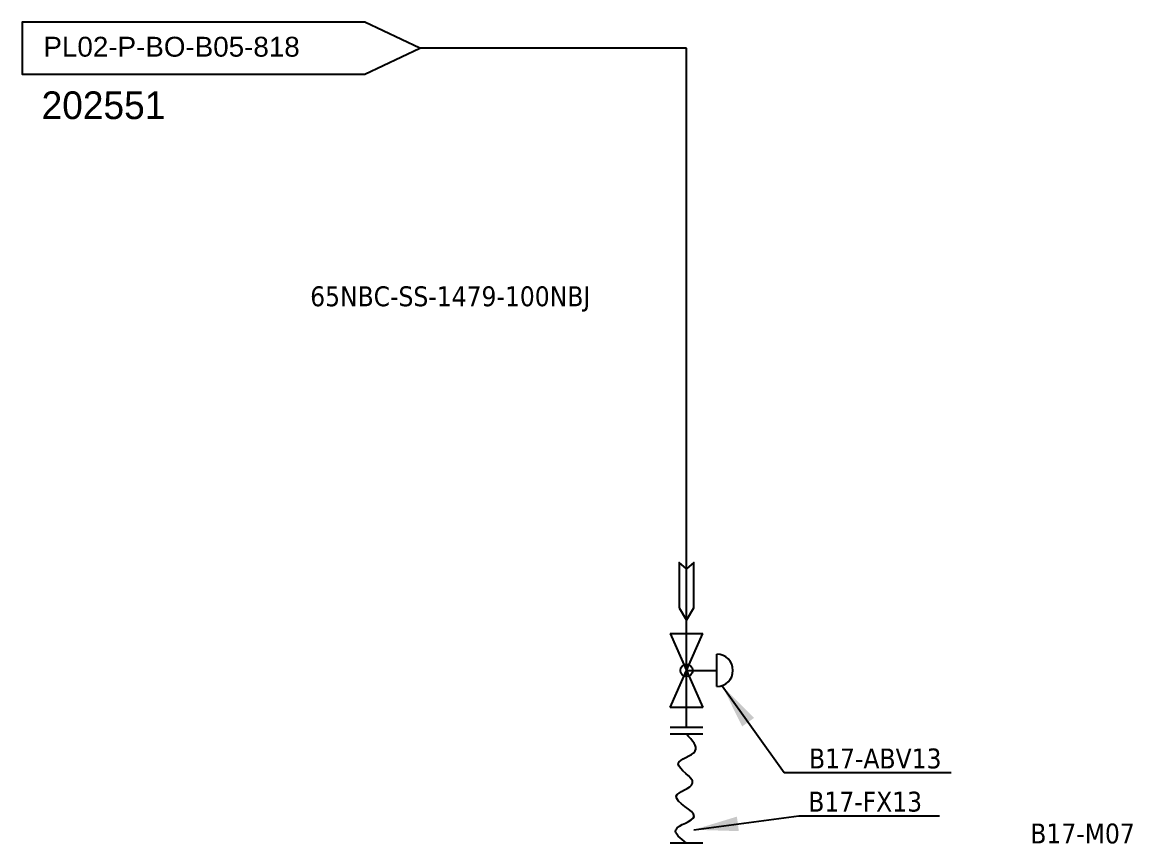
# Model space of a CAD drawing. Header units: millimetres. Extents: x -6314 to 11113, y -129 to 3675.
# Drawn here: x 1449 to 2072, y 1297 to 1759 of the extents above; entities that cross this region are included whole.
import ezdxf

# ---------------------------------------------------------------- set-up
doc = ezdxf.new("R2010")
doc.units = ezdxf.units.MM
doc.layers.add('HW LINE', color=1, linetype='Continuous')
doc.layers.add('Reference', color=6, linetype='Continuous')
doc.dimstyles.new('ISO-25', dxfattribs={"dimtxt": 2.5, "dimasz": 2.5, "dimexe": 1.25, "dimexo": 0.625, "dimtad": 1, "dimtxsty": 'Standard', "dimcen": 2.5, "dimadec": 0, "dimazin": 0, "dimtfac": 1, "dimtmove": 0, "dimatfit": 3, "dimfxl": 1, "dimarcsym": 0})

msp = doc.modelspace()

# ---------------------------------------------------------------- linework, layer by layer
at = {"color": 1}
for p, q in [((1821.64, 1744.35), (1671.86, 1744.35)), ((1821.64, 1463.93), (1821.64, 1744.35))]:
    msp.add_line(p, q, dxfattribs=at)
msp.add_line((1821.64, 1362.66), (1821.64, 1463.93))
at = {"linetype": 'Continuous', "lineweight": -3}
for p, q in [((1812.52, 1373.97), (1830.76, 1415.56)), ((1812.52, 1415.56), (1830.76, 1373.97)), ((1812.52, 1415.56), (1830.76, 1415.56)), ((1838.61, 1385.66), (1838.61, 1403.86)), ((1821.64, 1394.76), (1838.61, 1394.76)), ((1830.76, 1373.97), (1812.52, 1373.97)), ((1830.76, 1362.66), (1812.52, 1362.66)), ((1830.76, 1358.86), (1812.52, 1358.86)), ((1830.76, 1297.74), (1812.52, 1297.74))]:
    msp.add_line(p, q, dxfattribs=at)
msp.add_circle((1821.64, 1394.76), 3.45)
msp.add_arc((1838.61, 1394.76), 9.1, 270, 90, dxfattribs=at)
msp.add_spline([(1821.64, 1297.74), (1815.63, 1305.27), (1825.84, 1312.7), (1815.88, 1324.02), (1825.04, 1331.33), (1816.98, 1342.33), (1826.54, 1349.5), (1821.64, 1358.86)], degree=3)
at = {"layer": 'HW LINE'}
msp.add_lwpolyline([(1817.55, 1429.93), (1821.64, 1423.05), (1825.73, 1429.93), (1825.73, 1455.33), (1821.64, 1451.89), (1817.55, 1455.33), (1817.55, 1429.93)], close=True, dxfattribs=at)
at = {"layer": 'Reference'}
msp.add_lwpolyline([(1641.07, 1758.91), (1448.61, 1758.91), (1448.61, 1729.8), (1641.07, 1729.8), (1671.86, 1744.35)], close=True, dxfattribs=at)

# ---------------------------------------------------------------- texts
at = {"char_height": 11.1664, "width": 777.1843}
for s, insert, attachment_point in [('{\\fArial|b0|i0|c0|p34;PL02-P-BO-B05-818}', (1460.52, 1750.72), 1), ('\\pxt9;{\\fTahoma|b0|i0|c0|p34;65NBC-SS-1479-100NBJ}', (1610.3, 1610.51), 1), ('{\\fTahoma|b0|i0|c0|p34;B17-ABV13}', (1964.79, 1350.86), 3), ('{\\fTahoma|b0|i0|c0|p34;B17-FX13}', (1889.97, 1326.6), 1), ('{\\fTahoma|b0|i0|c0|p34;B17-M07}', (2073.33, 1308.71), 3)]:
    msp.add_mtext(s, dxfattribs=dict(at, insert=insert, attachment_point=attachment_point))
at = {"layer": 'Reference', "insert": (1459.5, 1720.05), "char_height": 15.571, "attachment_point": 1}
msp.add_mtext_dynamic_manual_height_columns('202551', width=393.6715, gutter_width=12.5, heights=[0], dxfattribs=at)

# ---------------------------------------------------------------- leaders
at = {"linetype": 'Continuous', "lineweight": -3}
for points in [[(1841.67, 1385.99), (1876.44, 1337.35), (1970.15, 1337.35)], [(1825.68, 1305.21), (1884.61, 1313.1), (1963.7, 1313.1)]]:
    msp.add_leader(points, dimstyle='ISO-25', override={"dimscale": 10, "dimtad": 0}, dxfattribs=at)

doc.saveas('drawing.dxf')
